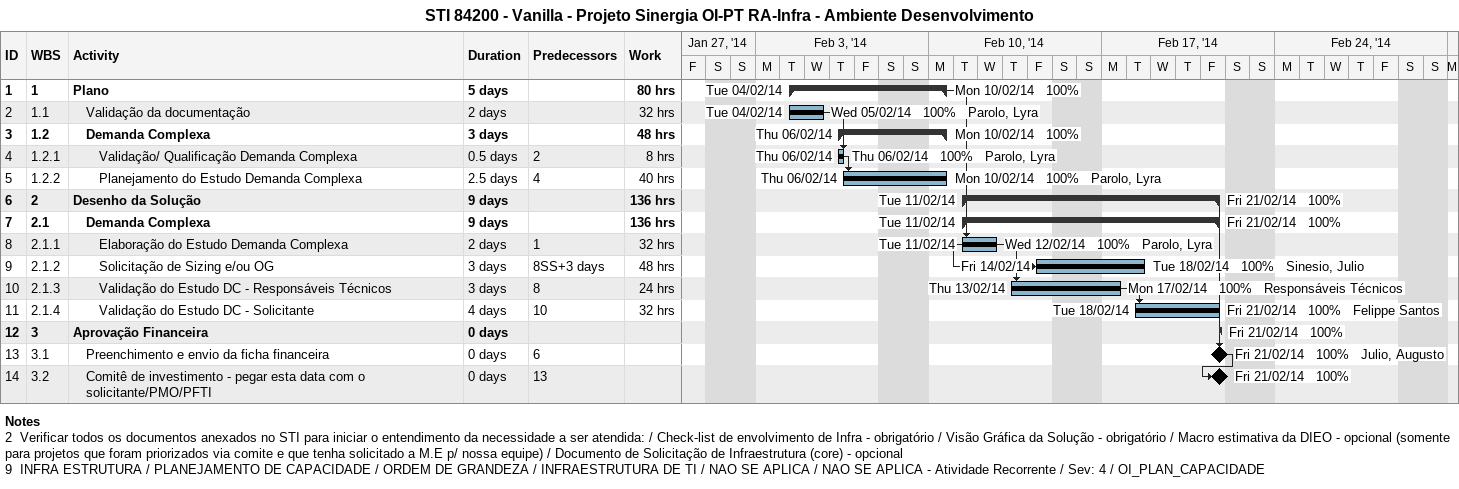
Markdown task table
STI 84200 - Vanilla - Projeto Sinergia OI-PT RA-Infra - Ambiente Desenvolvimento

| ID | WBS | Task | Duration | Start | Finish | Predecessors | Resources | % complete | Work (h) |
|---|---|---|---|---|---|---|---|---|---|
| 1 | 1 | **Plano** | 5d | 2014-02-04 | 2014-02-10 |  |  | 100 | 80 |
| 2 | 1.1 | Validação da documentação | 2d | 2014-02-04 | 2014-02-05 |  | Parolo, Lyra | 100 | 32 |
| 3 | 1.2 | **Demanda Complexa** | 3d | 2014-02-06 | 2014-02-10 |  |  | 100 | 48 |
| 4 | 1.2.1 | Validação/ Qualificação Demanda Complexa | 0.5d | 2014-02-06 | 2014-02-06 | 2 | Parolo, Lyra | 100 | 8 |
| 5 | 1.2.2 | Planejamento do Estudo Demanda Complexa | 2.5d | 2014-02-06 | 2014-02-10 | 4 | Parolo, Lyra | 100 | 40 |
| 6 | 2 | **Desenho da Solução** | 9d | 2014-02-11 | 2014-02-21 |  |  | 100 | 136 |
| 7 | 2.1 | **Demanda Complexa** | 9d | 2014-02-11 | 2014-02-21 |  |  | 100 | 136 |
| 8 | 2.1.1 | Elaboração do Estudo Demanda Complexa | 2d | 2014-02-11 | 2014-02-12 | 1 | Parolo, Lyra | 100 | 32 |
| 9 | 2.1.2 | Solicitação de Sizing e/ou OG | 3d | 2014-02-14 | 2014-02-18 | 8SS+3d | Sinesio, Julio | 100 | 48 |
| 10 | 2.1.3 | Validação do Estudo DC - Responsáveis Técnicos | 3d | 2014-02-13 | 2014-02-17 | 8 | Responsáveis Técnicos | 100 | 24 |
| 11 | 2.1.4 | Validação do Estudo DC - Solicitante | 4d | 2014-02-18 | 2014-02-21 | 10 | Felippe Santos | 100 | 32 |
| 12 | 3 | **Aprovação Financeira** | 0d | 2014-02-21 | 2014-02-21 |  |  | 100 |  |
| 13 | 3.1 | Preenchimento e envio da ficha financeira | 0d | 2014-02-21 | 2014-02-21 | 6 | Julio, Augusto | 100 |  |
| 14 | 3.2 | Comitê de investimento - pegar esta data com o solicitante/PMO/PFTI | 0d | 2014-02-21 | 2014-02-21 | 13 |  | 100 |  |

Notes
- 2: Verificar todos os documentos anexados no STI para iniciar o entendimento da necessidade a ser atendida: / Check-list de envolvimento de Infra - obrigatório / Visão Gráfica da Solução - obrigatório / Macro estimativa da DIEO - opcional (somente para projetos que foram priorizados via comite e que tenha solicitado a M.E p/ nossa equipe) / Documento de Solicitação de Infraestrutura (core) - opcional
- 9: INFRA ESTRUTURA / PLANEJAMENTO DE CAPACIDADE / ORDEM DE GRANDEZA / INFRAESTRUTURA DE TI / NAO SE APLICA / NAO SE APLICA - Atividade Recorrente / Sev: 4 / OI_PLAN_CAPACIDADE
